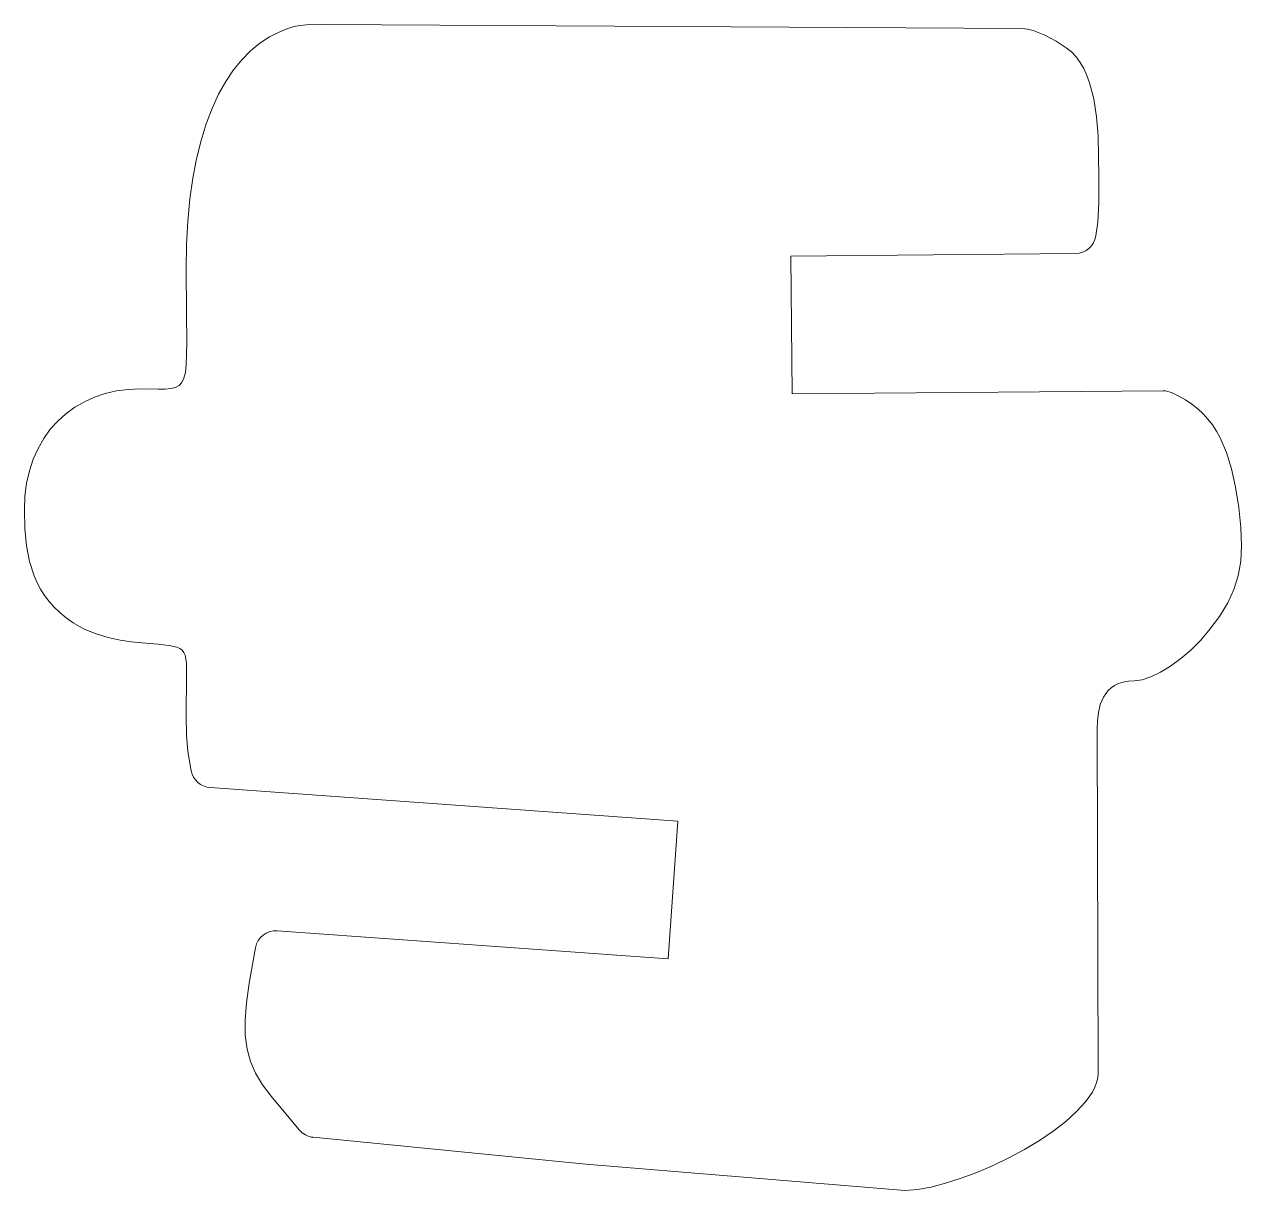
# Model space of a CAD drawing. Header units: millimetres. Extents: x -111 to 111, y -69 to 69.
# Drawn here: x -17.93 to -0.29, y 51.73 to 68.63 of the extents above; entities that cross this region are included whole.
import ezdxf

# ---------------------------------------------------------------- set-up
doc = ezdxf.new("R2010")
doc.units = ezdxf.units.MM
doc.header["$MEASUREMENT"] = 0

msp = doc.modelspace()

# ---------------------------------------------------------------- linework, layer by layer
at = {"lineweight": 5}
msp.add_open_spline([(-5.1639, 51.7255), (-5.1639, 51.7255), (-4.987, 51.7413), (-4.987, 51.7413), (-4.987, 51.7413), (-4.987, 51.7413), (-4.7903, 51.7775), (-4.7903, 51.7775), (-4.7903, 51.7775), (-4.7903, 51.7775), (-4.5781, 51.8325), (-4.5781, 51.8325), (-4.5781, 51.8325), (-4.5781, 51.8325), (-4.3547, 51.9043), (-4.3547, 51.9043), (-4.3547, 51.9043), (-4.3547, 51.9043), (-4.1243, 51.9912), (-4.1243, 51.9912), (-4.1243, 51.9912), (-4.1243, 51.9912), (-3.8914, 52.0914), (-3.8914, 52.0914), (-3.8914, 52.0914), (-3.8914, 52.0914), (-3.6603, 52.2031), (-3.6603, 52.2031), (-3.6603, 52.2031), (-3.6603, 52.2031), (-3.4351, 52.3244), (-3.4351, 52.3244), (-3.4351, 52.3244), (-3.4351, 52.3244), (-3.2203, 52.4537), (-3.2203, 52.4537), (-3.2203, 52.4537), (-3.2203, 52.4537), (-3.0202, 52.589), (-3.0202, 52.589), (-3.0202, 52.589), (-3.0202, 52.589), (-2.839, 52.7287), (-2.839, 52.7287), (-2.839, 52.7287), (-2.839, 52.7287), (-2.6811, 52.8708), (-2.6811, 52.8708), (-2.6811, 52.8708), (-2.6811, 52.8708), (-2.5508, 53.0137), (-2.5508, 53.0137), (-2.5508, 53.0137), (-2.5508, 53.0137), (-2.4524, 53.1554), (-2.4524, 53.1554), (-2.4524, 53.1554), (-2.4524, 53.1554), (-2.4165, 53.2253), (-2.4165, 53.2253), (-2.4165, 53.2253), (-2.4165, 53.2253), (-2.3902, 53.2943), (-2.3902, 53.2943), (-2.3902, 53.2943), (-2.3902, 53.2943), (-2.374, 53.3621), (-2.374, 53.3621), (-2.374, 53.3621), (-2.374, 53.3621), (-2.3685, 53.4285), (-2.3685, 53.4285), (-2.3685, 53.4285), (-2.3685, 53.4285), (-2.383, 58.4202), (-2.383, 58.4202), (-2.383, 58.4202), (-2.383, 58.4202), (-2.3793, 58.5363), (-2.3793, 58.5363), (-2.3793, 58.5363), (-2.3793, 58.5363), (-2.3655, 58.6557), (-2.3655, 58.6557), (-2.3655, 58.6557), (-2.3655, 58.6557), (-2.3377, 58.7725), (-2.3377, 58.7725), (-2.3377, 58.7725), (-2.3377, 58.7725), (-2.2917, 58.8811), (-2.2917, 58.8811), (-2.2917, 58.8811), (-2.2917, 58.8811), (-2.2237, 58.9757), (-2.2237, 58.9757), (-2.2237, 58.9757), (-2.2237, 58.9757), (-2.1801, 59.0158), (-2.1801, 59.0158), (-2.1801, 59.0158), (-2.1801, 59.0158), (-2.1295, 59.0503), (-2.1295, 59.0503), (-2.1295, 59.0503), (-2.1295, 59.0503), (-2.0714, 59.0784), (-2.0714, 59.0784), (-2.0714, 59.0784), (-2.0714, 59.0784), (-2.0052, 59.0994), (-2.0052, 59.0994), (-2.0052, 59.0994), (-2.0052, 59.0994), (-1.9305, 59.1125), (-1.9305, 59.1125), (-1.9305, 59.1125), (-1.9305, 59.1125), (-1.8468, 59.117), (-1.8468, 59.117), (-1.8468, 59.117), (-1.8468, 59.117), (-1.7326, 59.1319), (-1.7326, 59.1319), (-1.7326, 59.1319), (-1.7326, 59.1319), (-1.6035, 59.1744), (-1.6035, 59.1744), (-1.6035, 59.1744), (-1.6035, 59.1744), (-1.4638, 59.2417), (-1.4638, 59.2417), (-1.4638, 59.2417), (-1.4638, 59.2417), (-1.3181, 59.3308), (-1.3181, 59.3308), (-1.3181, 59.3308), (-1.3181, 59.3308), (-1.1707, 59.4386), (-1.1707, 59.4386), (-1.1707, 59.4386), (-1.1707, 59.4386), (-1.0262, 59.5621), (-1.0262, 59.5621), (-1.0262, 59.5621), (-1.0262, 59.5621), (-0.8889, 59.6985), (-0.8889, 59.6985), (-0.8889, 59.6985), (-0.8889, 59.6985), (-0.7632, 59.8446), (-0.7632, 59.8446), (-0.7632, 59.8446), (-0.7632, 59.8446), (-0.6115, 60.0506), (-0.6115, 60.0506), (-0.6115, 60.0506), (-0.6115, 60.0506), (-0.4911, 60.2471), (-0.4911, 60.2471), (-0.4911, 60.2471), (-0.4911, 60.2471), (-0.4004, 60.4412), (-0.4004, 60.4412), (-0.4004, 60.4412), (-0.4004, 60.4412), (-0.3376, 60.6402), (-0.3376, 60.6402), (-0.3376, 60.6402), (-0.3376, 60.6402), (-0.3009, 60.8511), (-0.3009, 60.8511), (-0.3009, 60.8511), (-0.3009, 60.8511), (-0.2887, 61.0813), (-0.2887, 61.0813), (-0.2887, 61.0813), (-0.2887, 61.0813), (-0.2991, 61.3378), (-0.2991, 61.3378), (-0.2991, 61.3378), (-0.2991, 61.3378), (-0.3305, 61.6279), (-0.3305, 61.6279), (-0.3305, 61.6279), (-0.3305, 61.6279), (-0.3772, 61.9244), (-0.3772, 61.9244), (-0.3772, 61.9244), (-0.3772, 61.9244), (-0.4359, 62.1911), (-0.4359, 62.1911), (-0.4359, 62.1911), (-0.4359, 62.1911), (-0.5096, 62.4293), (-0.5096, 62.4293), (-0.5096, 62.4293), (-0.5096, 62.4293), (-0.6009, 62.6405), (-0.6009, 62.6405), (-0.6009, 62.6405), (-0.6009, 62.6405), (-0.6541, 62.7364), (-0.6541, 62.7364), (-0.6541, 62.7364), (-0.6541, 62.7364), (-0.7128, 62.8262), (-0.7128, 62.8262), (-0.7128, 62.8262), (-0.7128, 62.8262), (-0.7774, 62.91), (-0.7774, 62.91), (-0.7774, 62.91), (-0.7774, 62.91), (-0.8482, 62.988), (-0.8482, 62.988), (-0.8482, 62.988), (-0.8482, 62.988), (-0.9255, 63.0603), (-0.9255, 63.0603), (-0.9255, 63.0603), (-0.9255, 63.0603), (-1.0098, 63.1272), (-1.0098, 63.1272), (-1.0098, 63.1272), (-1.0098, 63.1272), (-1.1013, 63.1889), (-1.1013, 63.1889), (-1.1013, 63.1889), (-1.1013, 63.1889), (-1.2004, 63.2455), (-1.2004, 63.2455), (-1.2004, 63.2455), (-1.2004, 63.2455), (-1.2947, 63.291), (-1.2947, 63.291), (-1.2947, 63.291), (-1.3361, 63.311), (-1.3816, 63.3212), (-1.4277, 63.3209), (-1.4277, 63.3209), (-1.4277, 63.3209), (-6.8043, 63.2755), (-6.8043, 63.2755), (-6.8043, 63.2755), (-6.8043, 63.2755), (-6.8212, 65.2754), (-6.8212, 65.2754), (-6.8212, 65.2754), (-6.8212, 65.2754), (-2.6971, 65.3102), (-2.6971, 65.3102), (-2.6971, 65.3102), (-2.5484, 65.3115), (-2.4231, 65.4214), (-2.4025, 65.5686), (-2.4025, 65.5686), (-2.4025, 65.5686), (-2.375, 65.765), (-2.375, 65.765), (-2.375, 65.765), (-2.375, 65.765), (-2.3595, 66.0512), (-2.3595, 66.0512), (-2.3595, 66.0512), (-2.3595, 66.0512), (-2.3567, 66.4269), (-2.3567, 66.4269), (-2.3567, 66.4269), (-2.3567, 66.4269), (-2.3703, 67.0169), (-2.3703, 67.0169), (-2.3703, 67.0169), (-2.3703, 67.0169), (-2.3933, 67.2943), (-2.3933, 67.2943), (-2.3933, 67.2943), (-2.3933, 67.2943), (-2.4325, 67.553), (-2.4325, 67.553), (-2.4325, 67.553), (-2.4325, 67.553), (-2.4918, 67.7877), (-2.4918, 67.7877), (-2.4918, 67.7877), (-2.4918, 67.7877), (-2.5303, 67.8944), (-2.5303, 67.8944), (-2.5303, 67.8944), (-2.5303, 67.8944), (-2.5753, 67.9932), (-2.5753, 67.9932), (-2.5753, 67.9932), (-2.5753, 67.9932), (-2.6273, 68.0833), (-2.6273, 68.0833), (-2.6273, 68.0833), (-2.6273, 68.0833), (-2.687, 68.1642), (-2.687, 68.1642), (-2.687, 68.1642), (-2.687, 68.1642), (-2.7546, 68.2351), (-2.7546, 68.2351), (-2.7546, 68.2351), (-2.7546, 68.2351), (-2.8308, 68.2955), (-2.8308, 68.2955), (-2.8308, 68.2955), (-2.8308, 68.2955), (-2.9756, 68.3884), (-2.9756, 68.3884), (-2.9756, 68.3884), (-2.9756, 68.3884), (-3.1405, 68.4782), (-3.1405, 68.4782), (-3.1405, 68.4782), (-3.1405, 68.4782), (-3.3105, 68.5459), (-3.3105, 68.5459), (-3.3105, 68.5459), (-3.3105, 68.5459), (-3.3927, 68.5656), (-3.3927, 68.5656), (-3.3927, 68.5656), (-3.3927, 68.5656), (-3.4705, 68.5727), (-3.4705, 68.5727), (-3.4705, 68.5727), (-3.4705, 68.5727), (-13.6015, 68.6348), (-13.6015, 68.6348), (-13.6015, 68.6348), (-13.6015, 68.6348), (-13.8436, 68.628), (-13.8436, 68.628), (-13.8436, 68.628), (-13.8436, 68.628), (-13.9993, 68.6076), (-13.9993, 68.6076), (-13.9993, 68.6076), (-13.9993, 68.6076), (-14.1125, 68.5733), (-14.1125, 68.5733), (-14.1125, 68.5733), (-14.1125, 68.5733), (-14.2271, 68.5252), (-14.2271, 68.5252), (-14.2271, 68.5252), (-14.2271, 68.5252), (-14.3751, 68.452), (-14.3751, 68.452), (-14.3751, 68.452), (-14.3751, 68.452), (-14.5167, 68.3602), (-14.5167, 68.3602), (-14.5167, 68.3602), (-14.5167, 68.3602), (-14.6515, 68.2498), (-14.6515, 68.2498), (-14.6515, 68.2498), (-14.6515, 68.2498), (-14.7791, 68.1207), (-14.7791, 68.1207), (-14.7791, 68.1207), (-14.7791, 68.1207), (-14.899, 67.9728), (-14.899, 67.9728), (-14.899, 67.9728), (-14.899, 67.9728), (-15.0109, 67.806), (-15.0109, 67.806), (-15.0109, 67.806), (-15.0109, 67.806), (-15.1141, 67.6203), (-15.1141, 67.6203), (-15.1141, 67.6203), (-15.1141, 67.6203), (-15.2084, 67.4155), (-15.2084, 67.4155), (-15.2084, 67.4155), (-15.2084, 67.4155), (-15.2933, 67.1916), (-15.2933, 67.1916), (-15.2933, 67.1916), (-15.2933, 67.1916), (-15.3683, 66.9486), (-15.3683, 66.9486), (-15.3683, 66.9486), (-15.3683, 66.9486), (-15.4329, 66.6863), (-15.4329, 66.6863), (-15.4329, 66.6863), (-15.4329, 66.6863), (-15.4868, 66.4047), (-15.4868, 66.4047), (-15.4868, 66.4047), (-15.4868, 66.4047), (-15.5295, 66.1036), (-15.5295, 66.1036), (-15.5295, 66.1036), (-15.5295, 66.1036), (-15.5605, 65.7831), (-15.5605, 65.7831), (-15.5605, 65.7831), (-15.5605, 65.7831), (-15.5795, 65.443), (-15.5795, 65.443), (-15.5795, 65.443), (-15.5795, 65.443), (-15.5859, 65.0833), (-15.5859, 65.0833), (-15.5859, 65.0833), (-15.5859, 65.0833), (-15.5815, 64.4633), (-15.5815, 64.4633), (-15.5815, 64.4633), (-15.5815, 64.4633), (-15.5767, 64.011), (-15.5767, 64.011), (-15.5767, 64.011), (-15.5767, 64.011), (-15.5842, 63.7), (-15.5842, 63.7), (-15.5842, 63.7), (-15.5842, 63.7), (-15.5965, 63.5894), (-15.5965, 63.5894), (-15.5965, 63.5894), (-15.5965, 63.5894), (-15.6166, 63.5043), (-15.6166, 63.5043), (-15.6166, 63.5043), (-15.6166, 63.5043), (-15.6461, 63.4415), (-15.6461, 63.4415), (-15.6461, 63.4415), (-15.6461, 63.4415), (-15.6865, 63.3977), (-15.6865, 63.3977), (-15.6865, 63.3977), (-15.6865, 63.3977), (-15.7394, 63.3696), (-15.7394, 63.3696), (-15.7394, 63.3696), (-15.7394, 63.3696), (-15.8065, 63.3539), (-15.8065, 63.3539), (-15.8065, 63.3539), (-15.8065, 63.3539), (-15.8892, 63.3475), (-15.8892, 63.3475), (-15.8892, 63.3475), (-15.8892, 63.3475), (-15.9892, 63.3469), (-15.9892, 63.3469), (-15.9892, 63.3469), (-15.9892, 63.3469), (-16.2473, 63.3504), (-16.2473, 63.3504), (-16.2473, 63.3504), (-16.2473, 63.3504), (-16.4233, 63.3427), (-16.4233, 63.3427), (-16.4233, 63.3427), (-16.4233, 63.3427), (-16.5932, 63.3199), (-16.5932, 63.3199), (-16.5932, 63.3199), (-16.5932, 63.3199), (-16.7564, 63.2823), (-16.7564, 63.2823), (-16.7564, 63.2823), (-16.7564, 63.2823), (-16.9122, 63.2302), (-16.9122, 63.2302), (-16.9122, 63.2302), (-16.9122, 63.2302), (-17.0598, 63.1639), (-17.0598, 63.1639), (-17.0598, 63.1639), (-17.0598, 63.1639), (-17.1984, 63.0839), (-17.1984, 63.0839), (-17.1984, 63.0839), (-17.1984, 63.0839), (-17.3273, 62.9903), (-17.3273, 62.9903), (-17.3273, 62.9903), (-17.3273, 62.9903), (-17.4459, 62.8836), (-17.4459, 62.8836), (-17.4459, 62.8836), (-17.4459, 62.8836), (-17.5532, 62.764), (-17.5532, 62.764), (-17.5532, 62.764), (-17.5532, 62.764), (-17.6487, 62.6319), (-17.6487, 62.6319), (-17.6487, 62.6319), (-17.6487, 62.6319), (-17.7314, 62.4877), (-17.7314, 62.4877), (-17.7314, 62.4877), (-17.7314, 62.4877), (-17.8008, 62.3316), (-17.8008, 62.3316), (-17.8008, 62.3316), (-17.8008, 62.3316), (-17.8561, 62.1639), (-17.8561, 62.1639), (-17.8561, 62.1639), (-17.8561, 62.1639), (-17.8965, 61.985), (-17.8965, 61.985), (-17.8965, 61.985), (-17.8965, 61.985), (-17.9213, 61.7953), (-17.9213, 61.7953), (-17.9213, 61.7953), (-17.9213, 61.7953), (-17.9297, 61.595), (-17.9297, 61.595), (-17.9297, 61.595), (-17.9297, 61.595), (-17.9225, 61.3249), (-17.9225, 61.3249), (-17.9225, 61.3249), (-17.9225, 61.3249), (-17.8987, 61.0763), (-17.8987, 61.0763), (-17.8987, 61.0763), (-17.8987, 61.0763), (-17.8549, 60.8479), (-17.8549, 60.8479), (-17.8549, 60.8479), (-17.8549, 60.8479), (-17.7878, 60.6382), (-17.7878, 60.6382), (-17.7878, 60.6382), (-17.7878, 60.6382), (-17.7445, 60.5398), (-17.7445, 60.5398), (-17.7445, 60.5398), (-17.7445, 60.5398), (-17.6941, 60.4457), (-17.6941, 60.4457), (-17.6941, 60.4457), (-17.6941, 60.4457), (-17.6362, 60.3555), (-17.6362, 60.3555), (-17.6362, 60.3555), (-17.6362, 60.3555), (-17.5705, 60.269), (-17.5705, 60.269), (-17.5705, 60.269), (-17.5705, 60.269), (-17.4964, 60.1862), (-17.4964, 60.1862), (-17.4964, 60.1862), (-17.4964, 60.1862), (-17.4136, 60.1068), (-17.4136, 60.1068), (-17.4136, 60.1068), (-17.4136, 60.1068), (-17.3216, 60.0306), (-17.3216, 60.0306), (-17.3216, 60.0306), (-17.3216, 60.0306), (-17.2201, 59.9575), (-17.2201, 59.9575), (-17.2201, 59.9575), (-17.2201, 59.9575), (-17.0616, 59.8675), (-17.0616, 59.8675), (-17.0616, 59.8675), (-17.0616, 59.8675), (-16.8912, 59.7981), (-16.8912, 59.7981), (-16.8912, 59.7981), (-16.8912, 59.7981), (-16.7157, 59.7462), (-16.7157, 59.7462), (-16.7157, 59.7462), (-16.7157, 59.7462), (-16.5418, 59.7089), (-16.5418, 59.7089), (-16.5418, 59.7089), (-16.5418, 59.7089), (-16.3761, 59.6832), (-16.3761, 59.6832), (-16.3761, 59.6832), (-16.3761, 59.6832), (-16.2255, 59.6662), (-16.2255, 59.6662), (-16.2255, 59.6662), (-16.2255, 59.6662), (-15.9959, 59.6462), (-15.9959, 59.6462), (-15.9959, 59.6462), (-15.9959, 59.6462), (-15.8328, 59.6286), (-15.8328, 59.6286), (-15.8328, 59.6286), (-15.8328, 59.6286), (-15.718, 59.6049), (-15.718, 59.6049), (-15.718, 59.6049), (-15.718, 59.6049), (-15.6762, 59.5867), (-15.6762, 59.5867), (-15.6762, 59.5867), (-15.6762, 59.5867), (-15.6434, 59.5621), (-15.6434, 59.5621), (-15.6434, 59.5621), (-15.6434, 59.5621), (-15.6186, 59.5297), (-15.6186, 59.5297), (-15.6186, 59.5297), (-15.6186, 59.5297), (-15.6008, 59.4877), (-15.6008, 59.4877), (-15.6008, 59.4877), (-15.6008, 59.4877), (-15.582, 59.3686), (-15.582, 59.3686), (-15.582, 59.3686), (-15.582, 59.3686), (-15.5787, 59.1923), (-15.5787, 59.1923), (-15.5787, 59.1923), (-15.5787, 59.1923), (-15.5859, 58.6165), (-15.5859, 58.6165), (-15.5859, 58.6165), (-15.5859, 58.6165), (-15.5805, 58.327), (-15.5805, 58.327), (-15.5805, 58.327), (-15.5805, 58.327), (-15.562, 58.0915), (-15.562, 58.0915), (-15.562, 58.0915), (-15.562, 58.0915), (-15.5104, 57.8135), (-15.5104, 57.8135), (-15.5104, 57.8135), (-15.4855, 57.6793), (-15.3731, 57.5788), (-15.237, 57.569), (-15.237, 57.569), (-15.237, 57.569), (-8.4577, 57.0812), (-8.4577, 57.0812), (-8.4577, 57.0812), (-8.4577, 57.0812), (-8.6012, 55.0864), (-8.6012, 55.0864), (-8.6012, 55.0864), (-8.6012, 55.0864), (-14.2638, 55.4938), (-14.2638, 55.4938), (-14.2638, 55.4938), (-14.4169, 55.5048), (-14.5537, 55.3984), (-14.5806, 55.2472), (-14.5806, 55.2472), (-14.5806, 55.2472), (-14.6721, 54.7347), (-14.6721, 54.7347), (-14.6721, 54.7347), (-14.6721, 54.7347), (-14.711, 54.4495), (-14.711, 54.4495), (-14.711, 54.4495), (-14.711, 54.4495), (-14.7298, 54.1991), (-14.7298, 54.1991), (-14.7298, 54.1991), (-14.7298, 54.1991), (-14.7272, 53.9776), (-14.7272, 53.9776), (-14.7272, 53.9776), (-14.7272, 53.9776), (-14.7021, 53.779), (-14.7021, 53.779), (-14.7021, 53.779), (-14.7021, 53.779), (-14.6534, 53.5975), (-14.6534, 53.5975), (-14.6534, 53.5975), (-14.6534, 53.5975), (-14.5797, 53.427), (-14.5797, 53.427), (-14.5797, 53.427), (-14.5797, 53.427), (-14.4802, 53.2616), (-14.4802, 53.2616), (-14.4802, 53.2616), (-14.4802, 53.2616), (-14.3534, 53.0954), (-14.3534, 53.0954), (-14.3534, 53.0954), (-14.3534, 53.0954), (-13.9448, 52.6055), (-13.9448, 52.6055), (-13.9448, 52.6055), (-13.8944, 52.5451), (-13.8222, 52.5069), (-13.7438, 52.4992), (-13.7438, 52.4992), (-13.7438, 52.4992), (-9.7941, 52.11), (-9.7941, 52.11), (-9.7941, 52.11), (-9.7941, 52.11), (-5.1639, 51.7255), (-5.1639, 51.7255)], degree=3, knots=[0, 0, 0, 0, 0.0055556, 0.0055556, 0.0055556, 0.0055556, 0.0111111, 0.0111111, 0.0111111, 0.0111111, 0.0166667, 0.0166667, 0.0166667, 0.0166667, 0.0222222, 0.0222222, 0.0222222, 0.0222222, 0.0277778, 0.0277778, 0.0277778, 0.0277778, 0.0333333, 0.0333333, 0.0333333, 0.0333333, 0.0388889, 0.0388889, 0.0388889, 0.0388889, 0.0444444, 0.0444444, 0.0444444, 0.0444444, 0.05, 0.05, 0.05, 0.05, 0.0555556, 0.0555556, 0.0555556, 0.0555556, 0.0611111, 0.0611111, 0.0611111, 0.0611111, 0.0666667, 0.0666667, 0.0666667, 0.0666667, 0.0722222, 0.0722222, 0.0722222, 0.0722222, 0.0777778, 0.0777778, 0.0777778, 0.0777778, 0.0833333, 0.0833333, 0.0833333, 0.0833333, 0.0888889, 0.0888889, 0.0888889, 0.0888889, 0.0944444, 0.0944444, 0.0944444, 0.0944444, 0.1, 0.1, 0.1, 0.1, 0.1055556, 0.1055556, 0.1055556, 0.1055556, 0.1111111, 0.1111111, 0.1111111, 0.1111111, 0.1166667, 0.1166667, 0.1166667, 0.1166667, 0.1222222, 0.1222222, 0.1222222, 0.1222222, 0.1277778, 0.1277778, 0.1277778, 0.1277778, 0.1333333, 0.1333333, 0.1333333, 0.1333333, 0.1388889, 0.1388889, 0.1388889, 0.1388889, 0.1444444, 0.1444444, 0.1444444, 0.1444444, 0.15, 0.15, 0.15, 0.15, 0.1555556, 0.1555556, 0.1555556, 0.1555556, 0.1611111, 0.1611111, 0.1611111, 0.1611111, 0.1666667, 0.1666667, 0.1666667, 0.1666667, 0.1722222, 0.1722222, 0.1722222, 0.1722222, 0.1777778, 0.1777778, 0.1777778, 0.1777778, 0.1833333, 0.1833333, 0.1833333, 0.1833333, 0.1888889, 0.1888889, 0.1888889, 0.1888889, 0.1944444, 0.1944444, 0.1944444, 0.1944444, 0.2, 0.2, 0.2, 0.2, 0.2055556, 0.2055556, 0.2055556, 0.2055556, 0.2111111, 0.2111111, 0.2111111, 0.2111111, 0.2166667, 0.2166667, 0.2166667, 0.2166667, 0.2222222, 0.2222222, 0.2222222, 0.2222222, 0.2277778, 0.2277778, 0.2277778, 0.2277778, 0.2333333, 0.2333333, 0.2333333, 0.2333333, 0.2388889, 0.2388889, 0.2388889, 0.2388889, 0.2444444, 0.2444444, 0.2444444, 0.2444444, 0.25, 0.25, 0.25, 0.25, 0.2555556, 0.2555556, 0.2555556, 0.2555556, 0.2611111, 0.2611111, 0.2611111, 0.2611111, 0.2666667, 0.2666667, 0.2666667, 0.2666667, 0.2722222, 0.2722222, 0.2722222, 0.2722222, 0.2777778, 0.2777778, 0.2777778, 0.2777778, 0.2833333, 0.2833333, 0.2833333, 0.2833333, 0.2888889, 0.2888889, 0.2888889, 0.2888889, 0.2944444, 0.2944444, 0.2944444, 0.2944444, 0.3, 0.3, 0.3, 0.3, 0.3055556, 0.3055556, 0.3055556, 0.3055556, 0.3111111, 0.3111111, 0.3111111, 0.3111111, 0.3166667, 0.3166667, 0.3166667, 0.3166667, 0.3222222, 0.3222222, 0.3222222, 0.3222222, 0.3277778, 0.3277778, 0.3277778, 0.3277778, 0.3333333, 0.3333333, 0.3333333, 0.3333333, 0.3388889, 0.3388889, 0.3388889, 0.3388889, 0.3444444, 0.3444444, 0.3444444, 0.3444444, 0.35, 0.35, 0.35, 0.35, 0.3555556, 0.3555556, 0.3555556, 0.3555556, 0.3611111, 0.3611111, 0.3611111, 0.3611111, 0.3666667, 0.3666667, 0.3666667, 0.3666667, 0.3722222, 0.3722222, 0.3722222, 0.3722222, 0.3777778, 0.3777778, 0.3777778, 0.3777778, 0.3833333, 0.3833333, 0.3833333, 0.3833333, 0.3888889, 0.3888889, 0.3888889, 0.3888889, 0.3944444, 0.3944444, 0.3944444, 0.3944444, 0.4, 0.4, 0.4, 0.4, 0.4055556, 0.4055556, 0.4055556, 0.4055556, 0.4111111, 0.4111111, 0.4111111, 0.4111111, 0.4166667, 0.4166667, 0.4166667, 0.4166667, 0.4222222, 0.4222222, 0.4222222, 0.4222222, 0.4277778, 0.4277778, 0.4277778, 0.4277778, 0.4333333, 0.4333333, 0.4333333, 0.4333333, 0.4388889, 0.4388889, 0.4388889, 0.4388889, 0.4444444, 0.4444444, 0.4444444, 0.4444444, 0.45, 0.45, 0.45, 0.45, 0.4555556, 0.4555556, 0.4555556, 0.4555556, 0.4611111, 0.4611111, 0.4611111, 0.4611111, 0.4666667, 0.4666667, 0.4666667, 0.4666667, 0.4722222, 0.4722222, 0.4722222, 0.4722222, 0.4777778, 0.4777778, 0.4777778, 0.4777778, 0.4833333, 0.4833333, 0.4833333, 0.4833333, 0.4888889, 0.4888889, 0.4888889, 0.4888889, 0.4944444, 0.4944444, 0.4944444, 0.4944444, 0.5, 0.5, 0.5, 0.5, 0.5055556, 0.5055556, 0.5055556, 0.5055556, 0.5111111, 0.5111111, 0.5111111, 0.5111111, 0.5166667, 0.5166667, 0.5166667, 0.5166667, 0.5222222, 0.5222222, 0.5222222, 0.5222222, 0.5277778, 0.5277778, 0.5277778, 0.5277778, 0.5333333, 0.5333333, 0.5333333, 0.5333333, 0.5388889, 0.5388889, 0.5388889, 0.5388889, 0.5444444, 0.5444444, 0.5444444, 0.5444444, 0.55, 0.55, 0.55, 0.55, 0.5555556, 0.5555556, 0.5555556, 0.5555556, 0.5611111, 0.5611111, 0.5611111, 0.5611111, 0.5666667, 0.5666667, 0.5666667, 0.5666667, 0.5722222, 0.5722222, 0.5722222, 0.5722222, 0.5777778, 0.5777778, 0.5777778, 0.5777778, 0.5833333, 0.5833333, 0.5833333, 0.5833333, 0.5888889, 0.5888889, 0.5888889, 0.5888889, 0.5944444, 0.5944444, 0.5944444, 0.5944444, 0.6, 0.6, 0.6, 0.6, 0.6055556, 0.6055556, 0.6055556, 0.6055556, 0.6111111, 0.6111111, 0.6111111, 0.6111111, 0.6166667, 0.6166667, 0.6166667, 0.6166667, 0.6222222, 0.6222222, 0.6222222, 0.6222222, 0.6277778, 0.6277778, 0.6277778, 0.6277778, 0.6333333, 0.6333333, 0.6333333, 0.6333333, 0.6388889, 0.6388889, 0.6388889, 0.6388889, 0.6444444, 0.6444444, 0.6444444, 0.6444444, 0.65, 0.65, 0.65, 0.65, 0.6555556, 0.6555556, 0.6555556, 0.6555556, 0.6611111, 0.6611111, 0.6611111, 0.6611111, 0.6666667, 0.6666667, 0.6666667, 0.6666667, 0.6722222, 0.6722222, 0.6722222, 0.6722222, 0.6777778, 0.6777778, 0.6777778, 0.6777778, 0.6833333, 0.6833333, 0.6833333, 0.6833333, 0.6888889, 0.6888889, 0.6888889, 0.6888889, 0.6944444, 0.6944444, 0.6944444, 0.6944444, 0.7, 0.7, 0.7, 0.7, 0.7055556, 0.7055556, 0.7055556, 0.7055556, 0.7111111, 0.7111111, 0.7111111, 0.7111111, 0.7166667, 0.7166667, 0.7166667, 0.7166667, 0.7222222, 0.7222222, 0.7222222, 0.7222222, 0.7277778, 0.7277778, 0.7277778, 0.7277778, 0.7333333, 0.7333333, 0.7333333, 0.7333333, 0.7388889, 0.7388889, 0.7388889, 0.7388889, 0.7444444, 0.7444444, 0.7444444, 0.7444444, 0.75, 0.75, 0.75, 0.75, 0.7555556, 0.7555556, 0.7555556, 0.7555556, 0.7611111, 0.7611111, 0.7611111, 0.7611111, 0.7666667, 0.7666667, 0.7666667, 0.7666667, 0.7722222, 0.7722222, 0.7722222, 0.7722222, 0.7777778, 0.7777778, 0.7777778, 0.7777778, 0.7833333, 0.7833333, 0.7833333, 0.7833333, 0.7888889, 0.7888889, 0.7888889, 0.7888889, 0.7944444, 0.7944444, 0.7944444, 0.7944444, 0.8, 0.8, 0.8, 0.8, 0.8055556, 0.8055556, 0.8055556, 0.8055556, 0.8111111, 0.8111111, 0.8111111, 0.8111111, 0.8166667, 0.8166667, 0.8166667, 0.8166667, 0.8222222, 0.8222222, 0.8222222, 0.8222222, 0.8277778, 0.8277778, 0.8277778, 0.8277778, 0.8333333, 0.8333333, 0.8333333, 0.8333333, 0.8388889, 0.8388889, 0.8388889, 0.8388889, 0.8444444, 0.8444444, 0.8444444, 0.8444444, 0.85, 0.85, 0.85, 0.85, 0.8555556, 0.8555556, 0.8555556, 0.8555556, 0.8611111, 0.8611111, 0.8611111, 0.8611111, 0.8666667, 0.8666667, 0.8666667, 0.8666667, 0.8722222, 0.8722222, 0.8722222, 0.8722222, 0.8777778, 0.8777778, 0.8777778, 0.8777778, 0.8833333, 0.8833333, 0.8833333, 0.8833333, 0.8888889, 0.8888889, 0.8888889, 0.8888889, 0.8944444, 0.8944444, 0.8944444, 0.8944444, 0.9, 0.9, 0.9, 0.9, 0.9055556, 0.9055556, 0.9055556, 0.9055556, 0.9111111, 0.9111111, 0.9111111, 0.9111111, 0.9166667, 0.9166667, 0.9166667, 0.9166667, 0.9222222, 0.9222222, 0.9222222, 0.9222222, 0.9277778, 0.9277778, 0.9277778, 0.9277778, 0.9333333, 0.9333333, 0.9333333, 0.9333333, 0.9388889, 0.9388889, 0.9388889, 0.9388889, 0.9444444, 0.9444444, 0.9444444, 0.9444444, 0.95, 0.95, 0.95, 0.95, 0.9555556, 0.9555556, 0.9555556, 0.9555556, 0.9611111, 0.9611111, 0.9611111, 0.9611111, 0.9666667, 0.9666667, 0.9666667, 0.9666667, 0.9722222, 0.9722222, 0.9722222, 0.9722222, 0.9777778, 0.9777778, 0.9777778, 0.9777778, 0.9833333, 0.9833333, 0.9833333, 0.9833333, 0.9888889, 0.9888889, 0.9888889, 0.9888889, 0.9944444, 0.9944444, 0.9944444, 0.9944444, 1, 1, 1, 1], dxfattribs=at)

doc.saveas('drawing.dxf')
